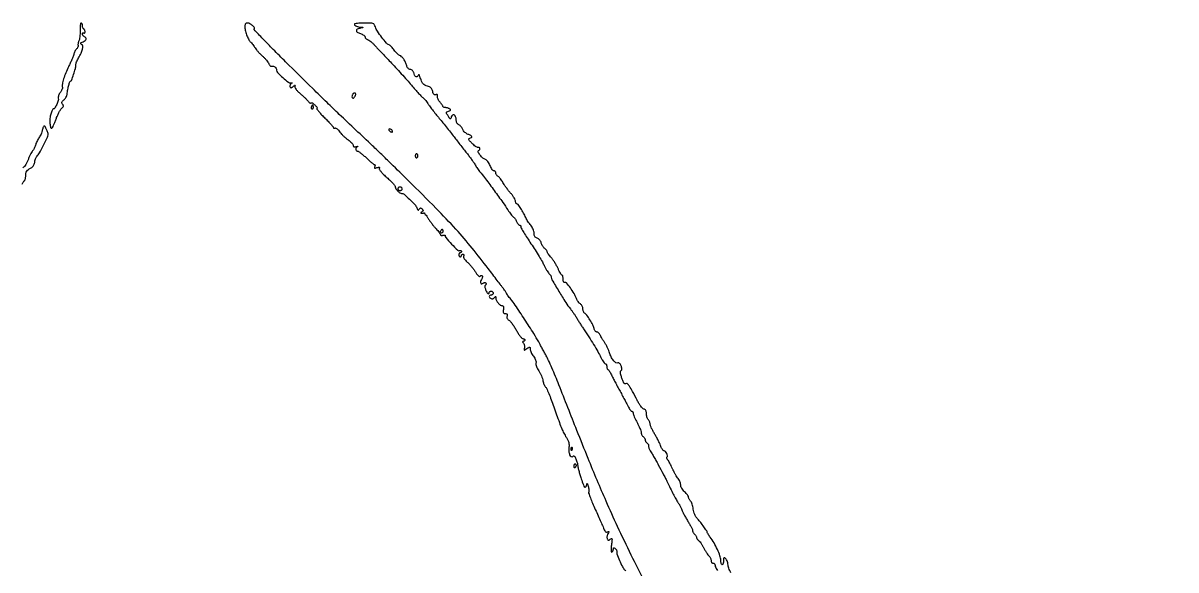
# Model space of a CAD drawing. Extents: x 0 to 2558, y 0 to 3412.
# Drawn here: x 1685 to 2558, y 2998 to 3412 of the extents above; entities that cross this region are included whole.
import ezdxf

# ---------------------------------------------------------------- set-up
doc = ezdxf.new("R2010")
doc.units = 0

msp = doc.modelspace()

# ---------------------------------------------------------------- linework, layer by layer
for points in [[(1286.775, 2242.902503, 0.000001), (1177.44536, 2242.627485, 0.134519)], [(1176.555032, 2242.380365, -0.000002), (1098.265318, 2241.934774, -0.000173)], [(2155.579153, 2989.141185, -0.004368), (2145.55175, 3009.148971, -0.004513), (2135.194569, 3030.764938, -0.006728), (2126.56271, 3049.870806, -0.003205), (2119.701269, 3065.89926, -0.003116), (2112.979723, 3082.166307, -0.002055), (2104.412251, 3103.523864, -0.000532), (2090.78898, 3138, 0.004765), (2088.192728, 3144.410937, 0.004581), (2085.441223, 3150.85625, 0.004538), (2082.912238, 3156.493327, 0.016542), (2081.157914, 3160, -0.000135), (2079.65024, 3162.781664, -0.000109), (2078.034801, 3165.765625, -0.00011), (2076.546673, 3168.517305, -0.000286), (2075.47645, 3170.5, 0.01728), (2071.791089, 3176.805094, 0.003545), (2064.825324, 3187.658434, 0.002933), (2057.697663, 3198.453757, 0.02758), (2054.35866, 3202.895945, -0.008139), (2053.227554, 3204.284919, -0.009305), (2052.192857, 3205.650129, -0.00857), (2051.358268, 3206.837175, -0.051083), (2051, 3207.503116, 0.04065), (2050.669699, 3208.148952, 0.008716), (2049.988533, 3209.208313, 0.009051), (2049.1535, 3210.410811, 0.008518), (2048.258836, 3211.607171, -0.002487), (2046.914653, 3213.360146, -0.000333), (2044.103105, 3217.069882, -0.000385), (2040.776651, 3221.47213, -0.000324), (2037.258836, 3226.141365, 0.010889), (2025.138996, 3241.540116, 0.012196), (2012.797346, 3255.812703, 0.009926), (1997.803999, 3271.6759, 0.004201), (1977.092182, 3292.384745, 0.000356), (1963.589025, 3305.642078, 0.002198), (1956.611219, 3312.423212, 0.002331), (1949.734065, 3318.986469, 0.000431), (1937.005926, 3331, -0.001138), (1924.521841, 3342.816582, -0.002665), (1915.256297, 3351.721286, -0.001867), (1904.335308, 3362.409056, -0.000326), (1883.848763, 3382.634811, -0.002672), (1874.457743, 3392.018154, -0.004502), (1866.69285, 3400.002577, -0.000838), (1859.997122, 3407.036371, -0.475776), (1860.062288, 3407.538496, 0.4234), (1860.268859, 3408.479057, 0.065986), (1858.876784, 3410.077124, 0.054247), (1856.813595, 3411.531478, 0.127083), (1855, 3412, 0.073535), (1854.091683, 3411.865687, 0.138864), (1853.472918, 3411.469447, 0.126613), (1853.118556, 3410.777623, 0.056049), (1853.005577, 3409.75, 0.050228), (1853.327395, 3406.632033, 0.032406), (1854.289786, 3403.127549, 0.032595), (1855.628002, 3399.944342, 0.080741), (1857.102442, 3397.897558, -0.020795), (1857.981085, 3396.942624, -0.010855), (1858.998618, 3395.685668, -0.010777), (1859.988303, 3394.348774, -0.016192), (1860.787509, 3393.137719, 0.032708), (1861.711049, 3391.833995, 0.013294), (1863.126799, 3390.18123, 0.013087), (1864.748147, 3388.479007, 0.016261), (1866.346275, 3386.987105, -0.020991), (1867.886004, 3385.522227, -0.019687), (1869.332259, 3383.902764, -0.0201), (1870.499664, 3382.365189, -0.061547), (1871.110173, 3381.210222, 0.04792), (1871.575259, 3380.269351, 0.081226), (1872.151256, 3379.60857, 0.108752), (1872.776518, 3379.28694, 0.157496), (1873.392043, 3379.3202, -0.15872), (1874.575169, 3379.381297, -0.108009), (1875.781132, 3378.755905, -0.100613), (1876.680913, 3377.635585, -0.119592), (1877, 3376.320595, 0.198618), (1877.775599, 3374.445127, 0.016026), (1881.746586, 3370.712381, 0.015936), (1885.949023, 3367.239973, 0.201458), (1887.891642, 3366.720904, -0.012743), (1888.506606, 3366.789453, -0.211774), (1888.696669, 3366.723957, -0.508599), (1888.682248, 3366.603801, -0.023255), (1888.25, 3366.387571, 0.156867), (1887.442198, 3365.666773, 0.10008), (1887.028896, 3364.466253, 0.132742), (1887.167521, 3363.421184, 0.302495), (1887.8, 3363, 0.104341), (1888.193823, 3363.083088, 0.031138), (1888.74205, 3363.367188, 0.029741), (1889.333391, 3363.771601, 0.02822), (1889.883574, 3364.25, -0.014297), (1890.572077, 3364.883169, -0.276763), (1890.846103, 3364.931607, -0.34683), (1890.973506, 3364.718123, -0.018569), (1890.833574, 3363.886926, 0.18055), (1890.969645, 3363.00647, 0.037033), (1891.852829, 3361.671927, 0.032924), (1893.217726, 3360.129699, 0.020894), (1894.992238, 3358.51359, -0.009167), (1896.809303, 3356.93506, -0.00936), (1898.554447, 3355.30172, -0.009169), (1900.016375, 3353.828118, -0.038036), (1900.81066, 3352.859934, 0.04335), (1901.384107, 3352.175868, 0.060981), (1902.010214, 3351.685228, 0.077963), (1902.591357, 3351.448207, 0.198866), (1903.031948, 3351.519745, -0.296351), (1904.123525, 3351.49503, -0.040984), (1905.973999, 3349.996262, -0.041087), (1907.549096, 3348.221894, -0.30863), (1907.597183, 3347.157246, 0.314986), (1907.626786, 3346.635919, 0.008518), (1909.152715, 3344.764512, 0.014729), (1911.126589, 3342.561299, 0.009188), (1913.560709, 3340.092773, -0.00643), (1916.02835, 3337.617701, -0.009687), (1918.108458, 3335.392287, -0.00502), (1919.79726, 3333.475494, -0.179958), (1920, 3332.930438, 0.167541), (1920.101162, 3332.637008, 0.1464), (1920.367188, 3332.448665, 0.105756), (1920.771649, 3332.402108, 0.061731), (1921.25, 3332.508789, -0.21437), (1921.894495, 3332.457369, -0.043924), (1922.867188, 3331.806442, -0.039036), (1923.951254, 3330.785173, -0.027993), (1925, 3329.491495, 0.028794), (1926.227756, 3327.981946, 0.016531), (1927.867188, 3326.302847, 0.016477), (1929.632029, 3324.719194, 0.026302), (1931.25, 3323.499902, -0.026323), (1932.685554, 3322.417984, -0.032318), (1933.898438, 3321.258053, -0.034024), (1934.761472, 3320.179997, -0.152939), (1935, 3319.418424, 0.101222), (1935.137765, 3318.744887, 0.189962), (1935.522316, 3318.355356, 0.128159), (1936.200062, 3318.24497, 0.037439), (1937.25, 3318.423381, -0.008651), (1938.057338, 3318.608891, -0.056184), (1938.471875, 3318.648937, -0.690019), (1938.501002, 3318.568358, -0.069893), (1938.25, 3318.407436, 0.150441), (1937.355424, 3317.60817, 0.139935), (1937.033094, 3316.419974, 0.173254), (1937.407852, 3315.412949, 0.221371), (1938.294853, 3315, -0.152891), (1939.056326, 3314.761582, -0.011732), (1940.811792, 3313.480768, -0.015235), (1942.860924, 3311.809237, -0.011006), (1945.044853, 3309.828147, 0.007548), (1947.187195, 3307.857609, 0.011571), (1949.107292, 3306.222484, 0.006171), (1950.753441, 3304.918499, 0.223053), (1951.214012, 3304.816151, -0.290383), (1951.430626, 3304.738313, -0.149172), (1951.537543, 3304.45805, -0.07474), (1951.498527, 3303.976921, -0.034086), (1951.31274, 3303.372605, 0.050742), (1951.097685, 3302.580197, 0.325053), (1951.273386, 3302.229933, 0.17939), (1951.793372, 3302.166026, 0.018656), (1953, 3302.5, -0.020782), (1954.120923, 3302.80513, -0.142247), (1954.686174, 3302.772092, -0.31866), (1954.899515, 3302.468687, -0.089234), (1954.788406, 3301.865399, 0.244959), (1954.890401, 3301.021872, 0.024606), (1956.157311, 3299.355296, 0.024811), (1958.048685, 3297.320162, 0.01342), (1960.561564, 3295, -0.012787), (1962.975269, 3292.777066, -0.017476), (1965.024165, 3290.64709, -0.014347), (1966.58673, 3288.800793, -0.157872), (1966.924429, 3287.904988, 0.133228), (1967.386454, 3286.473684, 0.048445), (1968.728534, 3284.79337, 0.048276), (1970.347538, 3283.41984, 0.152945), (1971.687951, 3283, -0.17893), (1973.549166, 3282.311918, -0.012818), (1977.708153, 3278.560968, -0.016547), (1981.606566, 3274.606112, -0.09574), (1983.143182, 3272.123404, 0.017176), (1983.689392, 3270.823052, 0.15331), (1984.100713, 3270.369191, 0.331644), (1984.515128, 3270.415038, 0.066744), (1985.015775, 3271.025525, -0.044052), (1985.537952, 3271.724492, -0.192687), (1985.991203, 3271.949292, -0.180327), (1986.49423, 3271.806217, -0.037885), (1987.2, 3271.2, -0.039525), (1987.80313, 3270.493156, -0.18215), (1987.94269, 3269.983001, -0.188088), (1987.709227, 3269.517822, -0.042536), (1986.991641, 3268.973672, 0.020824), (1986.371577, 3268.544514, 0.170819), (1986.18447, 3268.262241, 0.408796), (1986.291375, 3268.079422, 0.063403), (1986.75, 3268.015313, 0.018337), (1987.262705, 3268.027835, 0.018718), (1987.769587, 3268.077936, 0.018851), (1988.205263, 3268.15436, 0.070467), (1988.465615, 3268.25, -0.354333), (1988.749431, 3268.195914, -0.008873), (1989.638528, 3267.104687, -0.01516), (1990.669493, 3265.707249, -0.009256), (1991.804667, 3264, 0.013084), (1993.134724, 3262.032491, 0.008602), (1994.76256, 3259.836122, 0.008656), (1996.421859, 3257.751702, 0.01647), (1997.839052, 3256.144245, -0.013913), (1999.049595, 3254.78525, -0.018323), (2000.071471, 3253.477298, -0.015946), (2000.834989, 3252.348447, -0.141636), (2001, 3251.777613, 0.217452), (2001.156761, 3251.434208, 0.117229), (2001.577458, 3251.214691, 0.079172), (2002.212884, 3251.157652, 0.046856), (2002.965813, 3251.280809, -0.027816), (2003.705251, 3251.430824, -0.058343), (2004.290774, 3251.447218, -0.111223), (2004.635366, 3251.336798, -0.351211), (2004.715813, 3251.125419, 0.264905), (2005.052141, 3249.516426, 0.009397), (2009.495594, 3244.67701, 0.009051), (2014.124817, 3239.994386, 0.292823), (2015.62291, 3239.685539, -0.071736), (2016.149447, 3239.805043, -0.119993), (2016.59548, 3239.733571, -0.152621), (2016.889687, 3239.485442, -0.142772), (2017, 3239.106989, -0.089132), (2016.924054, 3238.684342, -0.095054), (2016.70625, 3238.325178, -0.099889), (2016.381499, 3238.08489, -0.109914), (2016, 3238, 0.148195), (2015.618646, 3237.884432, 0.098894), (2015.29375, 3237.559375, 0.082425), (2015.074694, 3237.073457, 0.064853), (2015, 3236.5, 0.064853), (2015.074694, 3235.926543, 0.082425), (2015.29375, 3235.440625, 0.098894), (2015.618646, 3235.115568, 0.148195), (2016, 3235, 0.099038), (2016.381638, 3235.076342, 0.097945), (2016.70625, 3235.29375, 0.097945), (2016.923658, 3235.618362, 0.099038), (2017, 3236, -0.109914), (2017.08489, 3236.381499, -0.099889), (2017.325178, 3236.70625, -0.095054), (2017.684342, 3236.924054, -0.089132), (2018.106989, 3237, -0.163494), (2018.479345, 3236.8749, -0.151309), (2018.714817, 3236.546608, -0.10965), (2018.766668, 3236.047178, -0.062941), (2018.621695, 3235.456536, 0.163373), (2018.585927, 3234.615898, 0.066768), (2019.052394, 3233.556302, 0.049617), (2019.973281, 3232.337844, 0.025986), (2021.335993, 3231.009857, -0.026177), (2022.808774, 3229.573506, -0.013261), (2024.515462, 3227.623904, -0.013134), (2026.175113, 3225.512934, -0.019082), (2027.516437, 3223.560064, 0.01549), (2028.827161, 3221.622065, 0.050472), (2029.855239, 3220.465141, 0.112577), (2030.616781, 3220.02989, 0.340359), (2031.140778, 3220.227783, -0.074778), (2031.485129, 3220.634253, -0.108332), (2031.895966, 3220.860215, -0.130627), (2032.306795, 3220.871409, -0.139101), (2032.657772, 3220.675561, -0.176089), (2032.862007, 3220.238105, -0.065117), (2032.833106, 3219.548118, -0.054325), (2032.598577, 3218.73391, -0.042338), (2032.178268, 3217.913844, 0.071773), (2031.447028, 3216.253914, 0.176162), (2031.548235, 3214.943857, 0.327167), (2032.337321, 3214.499812, 0.144215), (2033.5, 3215, -0.050417), (2034.10041, 3215.403728, -0.10798), (2034.634926, 3215.555176, -0.145424), (2035.080525, 3215.451851, -0.125794), (2035.427284, 3215.117657, -0.09364), (2035.587715, 3214.700118, -0.096512), (2035.582259, 3214.25747, -0.099108), (2035.412497, 3213.858532, -0.104712), (2035.104808, 3213.564775, 0.206584), (2034.802105, 3213.131474, 0.064876), (2034.743308, 3212.324983, 0.048763), (2034.909868, 3211.253707, 0.027315), (2035.307734, 3209.995677, 0.036731), (2036.15187, 3208.176025, 0.106684), (2037.061644, 3207.139459, 0.382732), (2037.685824, 3207.197788, 0.188836), (2038, 3208, -0.148195), (2038.115568, 3208.381354, -0.098894), (2038.440625, 3208.70625, -0.082425), (2038.926543, 3208.925306, -0.064853), (2039.5, 3209, -0.099038), (2040.072457, 3208.885486, -0.097945), (2040.559375, 3208.559375, -0.097945), (2040.885486, 3208.072457, -0.099038), (2041, 3207.5, -0.099038), (2040.885486, 3206.927543, -0.097945), (2040.559375, 3206.440625, -0.097945), (2040.072457, 3206.114514, -0.099038), (2039.5, 3206, 0.138995), (2038.443546, 3205.700532, 0.27032), (2038.044256, 3204.952547, 0.199159), (2038.469846, 3204.02666, 0.095377), (2039.600925, 3203.322898, 0.089203), (2040.279157, 3203.193534, 0.07897), (2040.991183, 3203.299018, 0.080028), (2041.627109, 3203.617582, 0.095843), (2042.085612, 3204.104283, -0.016705), (2042.563905, 3204.806594, -0.338014), (2042.796292, 3204.875334, -0.293167), (2042.950941, 3204.665935, -0.014243), (2042.984687, 3203.761431, 0.118327), (2043.420906, 3202.01201, 0.05503), (2044.730269, 3200.055912, 0.055481), (2046.376109, 3198.491232, 0.16376), (2047.83574, 3198, -0.161513), (2048.42802, 3197.803553, -0.157101), (2048.793553, 3197.29004, -0.086902), (2048.915384, 3196.383541, -0.026496), (2048.786692, 3195, 0.023942), (2048.632558, 3193.429889, 0.125974), (2048.803819, 3192.587834, 0.203797), (2049.307504, 3192.148351, 0.079), (2050.240581, 3192, -0.057048), (2051.119274, 3191.899416, -0.192282), (2051.585117, 3191.575302, -0.177077), (2051.721746, 3190.998208, -0.047356), (2051.51933, 3190.060903, 0.072527), (2051.367542, 3189.135234, 0.11023), (2051.530321, 3188.339755, 0.104562), (2052.025614, 3187.660141, 0.060386), (2052.857195, 3187.076427, -0.09455), (2053.829016, 3186.290656, -0.016273), (2055.307055, 3184.424192, -0.01721), (2056.915941, 3182.086656, -0.014626), (2058.454194, 3179.515523, 0.015825), (2059.95562, 3177.019545, 0.022613), (2061.453798, 3174.913935, 0.019696), (2062.794825, 3173.33153, 0.21011), (2063.548941, 3173, -0.067147), (2064.10361, 3172.925174, -0.084003), (2064.573751, 3172.70625, -0.099533), (2064.888159, 3172.381342, -0.143616), (2065, 3172, -0.111474), (2064.913879, 3171.618517, -0.100072), (2064.670282, 3171.29375, -0.094595), (2064.306129, 3171.075889, -0.087854), (2063.877555, 3171, 0.120668), (2063.466094, 3170.899232, 0.300932), (2063.322955, 3170.640807, 0.129333), (2063.4785, 3170.195484, 0.024867), (2063.99558, 3169.505326, -0.075979), (2064.430712, 3168.781152, -0.048971), (2064.712642, 3167.841624, -0.048162), (2064.810226, 3166.843061, -0.064325), (2064.694707, 3165.940561, 0.015309), (2064.402352, 3164.664159, 0.397814), (2064.574902, 3164.390577, 0.20437), (2065.006642, 3164.456856, 0.006131), (2066.576683, 3165.458288, -0.009505), (2068.112492, 3166.423366, -0.188762), (2068.650049, 3166.515025, -0.327904), (2068.938587, 3166.194442, -0.024786), (2069, 3164.956331, 0.080853), (2069.166547, 3163.933126, 0.027709), (2069.722797, 3162.532792, 0.026699), (2070.51885, 3161.029144, 0.027837), (2071.460586, 3159.640561, -0.031473), (2072.431538, 3158.186265, -0.042235), (2073.108192, 3156.75392, -0.048925), (2073.451285, 3155.459729, -0.104666), (2073.402739, 3154.432073, 0.110055), (2073.363857, 3153.368755, 0.041196), (2073.757045, 3151.920042, 0.03592), (2074.494288, 3150.265482, 0.026318), (2075.534254, 3148.544662, -0.027957), (2076.587777, 3146.788444, -0.020573), (2077.561271, 3144.738164, -0.020912), (2078.323033, 3142.716419, -0.042854), (2078.713532, 3141.069872, 0.030689), (2079.020412, 3139.619873, 0.030465), (2079.503035, 3138.214685, 0.031965), (2080.077089, 3137.043263, 0.093872), (2080.657888, 3136.363099, -0.119659), (2081.400488, 3135.39787, -0.005289), (2083.086004, 3131.487878, -0.008681), (2084.970481, 3126.756965, -0.006069), (2086.936758, 3121.363099, 0.001075), (2091.130086, 3109.492888, 0.011405), (2092.959183, 3104.699582, 0.025417), (2094.449068, 3101.519796, 0.018528), (2096.409317, 3098.143652, -0.025053), (2097.588358, 3096.05058, -0.051939), (2098.246717, 3094.296832, -0.059536), (2098.478635, 3092.607177, -0.044617), (2098.343966, 3090.732188, 0.064075), (2098.247376, 3087.797356, 0.077848), (2098.92862, 3085.134494, 0.145467), (2100.069974, 3083.764903, 0.357267), (2101.285827, 3083.885827, -0.157878), (2101.871044, 3084.184739, -0.216835), (2102.433228, 3084.030359, -0.097846), (2103.015323, 3083.31151, -0.021895), (2103.693186, 3081.878376, -0.018281), (2104.193443, 3080.555225, -0.016375), (2104.616123, 3079.149898, -0.016659), (2104.912135, 3077.863078, -0.048233), (2105, 3076.95436, 0.059646), (2105.133995, 3075.835098, 0.006246), (2105.790542, 3073.272317, 0.00767), (2106.660633, 3070.230719, 0.006075), (2107.691206, 3066.969903, 0.00415), (2109.293704, 3062.238452, 0.055493), (2110.083687, 3060.585104, 0.406695), (2110.697841, 3060.43373, 0.167311), (2111.312104, 3061.150733), (2112.241794, 3063.5), (2113.078359, 3060.585681, -0.023885), (2113.357392, 3059.403431, -0.027995), (2113.504479, 3058.260945, -0.028723), (2113.518557, 3057.298801, -0.128392), (2113.354227, 3056.764135, 0.228967), (2113.281701, 3056.065221, 0.004355), (2114.588236, 3052.545985, 0.009643), (2116.256164, 3048.411838, 0.006192), (2118.34247, 3043.678454, -0.001385), (2120.542089, 3038.815226, -0.001715), (2122.561705, 3034.275219, -0.001402), (2124.234051, 3030.451834, -0.012833), (2124.913692, 3028.7691, 0.035118), (2125.475923, 3027.537987, 0.100717), (2126.078133, 3026.822095, 0.147656), (2126.764176, 3026.550082, 0.113153), (2127.567006, 3026.664086, -0.023063), (2128.453558, 3026.958165, -0.41732), (2128.688688, 3026.824621, -0.199006), (2128.638753, 3026.440583, -0.009017), (2127.941199, 3025.277452, 0.055501), (2127.509836, 3024.378409, 0.045396), (2127.250266, 3023.343489, 0.047151), (2127.18888, 3022.334755, 0.083431), (2127.354012, 3021.519842, 0.038121), (2127.780186, 3020.620696, 0.22483), (2128.196316, 3020.330057, 0.190397), (2128.732966, 3020.443835, 0.026885), (2129.657455, 3021.130676, -0.094505), (2130.499762, 3021.595516, -0.449194), (2130.918714, 3021.350864, -0.076274), (2130.971913, 3020.185852, -0.004419), (2130.559653, 3016.631152, 0.009148), (2130.272709, 3013.934314, 0.039009), (2130.256964, 3012.31583, 0.112172), (2130.484793, 3011.556963, 0.425536), (2130.914032, 3011.446869, 0.088183), (2131.329778, 3011.818542, 0.053308), (2131.680997, 3012.380136, 0.05129), (2131.919457, 3013.033645, 0.061927), (2132, 3013.681462, -0.037817), (2132.0593, 3014.464379, -0.318154), (2132.291699, 3014.705371, -0.204367), (2132.695614, 3014.616874, -0.018465), (2133.533305, 3013.972359, -0.051123), (2134.091007, 3013.403978, -0.056024), (2134.502347, 3012.750535, -0.063385), (2134.71561, 3012.114027, -0.134678), (2134.679021, 3011.599915, 0.178285), (2134.702066, 3009.961962, 0.009703), (2136.678245, 3005.103864, 0.014665), (2138.856993, 3000.416116, 0.067895), (2140.540503, 2997.955245, -0.04381), (2141.099146, 2997.217327, -0.034676)], [(2221.058851, 2995.629423, -0.040282), (2219.389758, 2999.246514, -0.075766), (2218.750214, 3002.392274, 0.06127), (2218.46346, 3004.045767, 0.063503), (2217.785967, 3005.559047, 0.073812), (2216.884766, 3006.639628, 0.184117), (2215.939292, 3007, 0.26887), (2215.639567, 3006.826267, 0.067348), (2215.418422, 3006.281576, 0.050522), (2215.29882, 3005.491387, 0.031532), (2215.311736, 3004.554302, -0.039224), (2215.31022, 3003.595806, -0.051805), (2215.150948, 3002.737639, -0.062319), (2214.870409, 3002.094822, -0.186989), (2214.5, 3001.804302, -0.326588), (2214.105808, 3001.941942, -0.066784), (2213.750662, 3002.640826, -0.047162), (2213.481484, 3003.728835, -0.026837), (2213.353316, 3005.07936, 0.072636), (2212.707091, 3008.513999, 0.023482), (2210.792636, 3013.33588, 0.02359), (2208.220123, 3018.374318, 0.031108), (2205.388142, 3022.683278, -0.008503), (2204.473312, 3023.946905, -0.011855), (2203.701517, 3025.109837, -0.008368), (2203.101659, 3026.098237, -0.13296), (2203, 3026.473771, 0.149556), (2202.681092, 3027.516107, 0.007058), (2200.561268, 3030.562472, 0.012441), (2198.149114, 3033.755779, 0.016518), (2195.790741, 3036.528347, -0.041429), (2194.571607, 3038.115276, -0.038713), (2193.599367, 3039.916845, -0.037775), (2192.896608, 3041.891128, -0.035382), (2192.480026, 3043.992305, 0.024929), (2192.159146, 3045.808866, 0.02434), (2191.657153, 3047.599297, 0.02509), (2191.061935, 3049.123954, 0.078459), (2190.461359, 3050.042698, -0.03475), (2189.9021, 3050.754302, -0.031944), (2189.429274, 3051.556216, -0.033465), (2189.101546, 3052.327105, -0.083965), (2189, 3052.927531, 0.13434), (2188.81883, 3053.589659, 0.025191), (2188.11875, 3054.647714, 0.025334), (2187.148535, 3055.83394, 0.020808), (2186, 3057, -0.035591), (2184.782008, 3058.31193, -0.041031), (2183.825166, 3059.725307, -0.045389), (2183.203525, 3061.108471, -0.083107), (2183, 3062.324485, 0.069146), (2182.83767, 3063.492685, 0.032285), (2182.325974, 3064.936043, 0.031218), (2181.58372, 3066.405792, 0.037964), (2180.705445, 3067.673275, -0.027713), (2179.691236, 3069.074729, -0.012949), (2178.528825, 3070.991524, -0.012785), (2177.410209, 3073.070288, -0.017476), (2176.517818, 3075, 0.010921), (2175.69657, 3076.838764, 0.010874), (2174.794686, 3078.642588, 0.010772), (2173.939055, 3080.183354, 0.041304), (2173.310191, 3081.081152, -0.03859), (2172.850425, 3081.730025, -0.054838), (2172.556124, 3082.372177, -0.069201), (2172.45636, 3082.914299, -0.210323), (2172.589124, 3083.255791, 0.234972), (2172.943157, 3084.310584, 0.068924), (2172.464883, 3086.003269, 0.068508), (2171.539915, 3087.512578, 0.224718), (2170.510164, 3088, -0.185352), (2169.91289, 3088.22929, -0.051325), (2169.227223, 3088.987576, -0.044446), (2168.569836, 3090.074989, -0.034049), (2168.045557, 3091.361962, 0.027477), (2167.386865, 3093.041682, 0.00912), (2166.243212, 3095.428111, 0.009049), (2164.877099, 3098.03159, 0.010171), (2163.468004, 3100.483116, -0.011892), (2162.140108, 3102.811886, -0.014655), (2161.018726, 3105.046312, -0.013076), (2160.188835, 3106.957399, -0.096177), (2160, 3107.930024, 0.065739), (2159.896333, 3108.715094, 0.030479), (2159.568717, 3109.692181, 0.029543), (2159.09381, 3110.691784, 0.036257), (2158.531803, 3111.55887, -0.055205), (2157.966579, 3112.507689, -0.030803), (2157.485547, 3113.765106, -0.030354), (2157.151322, 3115.112754, -0.042833), (2157.031803, 3116.34362, 0.043663), (2156.902335, 3117.654392, 0.08745), (2156.53669, 3118.62528, 0.106177), (2155.919613, 3119.292735, 0.089553), (2155.045211, 3119.698428, -0.138432), (2154.067661, 3120.272364, -0.029738), (2152.781068, 3121.783436, -0.027451), (2151.391982, 3123.853656, -0.018453), (2150.028202, 3126.354809, 0.007131), (2146.568883, 3133.055771, 0.029354), (2144.184941, 3136.948375, 0.05604), (2142.452225, 3138.92331, 0.400593), (2141.2963, 3138.8963, -0.300197), (2140.69797, 3138.773689, -0.149369), (2140.06852, 3139.280308, -0.055885), (2139.358543, 3140.627886, -0.013141), (2138.490886, 3143.027441, -0.012065), (2137.709133, 3145.585835, -0.044639), (2137.401856, 3147.244255, -0.08129), (2137.475651, 3148.324019, -0.199267), (2137.93186, 3148.957887, 0.291756), (2138.52119, 3150.179547, 0.074795), (2137.913494, 3152.396035, 0.076734), (2136.692425, 3154.30076, 0.313165), (2135.428333, 3154.610873, -0.253811), (2133.926169, 3154.808357, -0.0641), (2132.069785, 3156.558213, -0.054569), (2130.341898, 3159.207801, -0.051165), (2129.183216, 3162.225524, 0.03205), (2128.593246, 3163.956747, 0.015096), (2127.623621, 3166.112303, 0.014891), (2126.468528, 3168.316595, 0.020299), (2125.290127, 3170.225524, -0.007357), (2124.13656, 3171.990363, -0.007748), (2123.055658, 3173.758435, -0.007468), (2122.170563, 3175.310442, -0.03427), (2121.734146, 3176.25, 0.069312), (2121.364528, 3176.919041, 0.063103), (2120.815739, 3177.485938, 0.066769), (2120.178741, 3177.869721, 0.102584), (2119.550437, 3178, -0.157578), (2118.924918, 3178.202156, -0.070829), (2118.296044, 3178.807813, -0.059849), (2117.758537, 3179.697987, -0.04929), (2117.403866, 3180.75, 0.062103), (2116.412354, 3183.460231, 0.019907), (2114.298681, 3187.198755, 0.018293), (2111.947564, 3190.702915, 0.094068), (2110.252904, 3192.29969, -0.107926), (2109.772395, 3192.778, -0.049734), (2109.368041, 3193.567593, -0.046051), (2109.092811, 3194.518064, -0.047492), (2109, 3195.492986, 0.070453), (2108.856001, 3196.509863, 0.049425), (2108.426314, 3197.585296, 0.049459), (2107.794429, 3198.55456, 0.070924), (2107.047026, 3199.254508, -0.053982), (2106.223337, 3199.975298, -0.028566), (2105.361521, 3201.026013, -0.028066), (2104.593646, 3202.214269, -0.038588), (2104.051609, 3203.364258, 0.041011), (2102.214194, 3207.214112, 0.024521), (2099.448677, 3211.469392, 0.016047), (2096.568857, 3215.19976, 0.322447), (2095.257023, 3215.545135, -0.192439), (2094.719788, 3215.552561, -0.179035), (2094.315237, 3215.928209, -0.089472), (2094.071526, 3216.745973, -0.027801), (2094, 3218.031385, 0.025874), (2093.941095, 3219.168946, 0.040952), (2093.761295, 3220.127969, 0.049518), (2093.501166, 3220.806389, 0.283687), (2093.187388, 3221, -0.249119), (2092.769593, 3221.221935, -0.014148), (2091.960175, 3222.496194, -0.018952), (2091.061899, 3224.141612, -0.01253), (2090.150758, 3226.093428, 0.02174), (2089.08328, 3228.274434, 0.015568), (2087.710914, 3230.617905, 0.015765), (2086.260997, 3232.772033, 0.032285), (2084.967997, 3234.343428, -0.017298), (2083.834807, 3235.63945, -0.021464), (2082.877026, 3236.923288, -0.020383), (2082.176631, 3238.047228, -0.128866), (2082.004627, 3238.693296, 0.118969), (2081.869005, 3239.245815, 0.043116), (2081.434591, 3239.933042, 0.039761), (2080.809192, 3240.632765, 0.037752), (2080.070574, 3241.238014, -0.063498), (2079.28064, 3241.95617, -0.034918), (2078.50309, 3243.008555, -0.034188), (2077.852379, 3244.204882, -0.046011), (2077.443863, 3245.367645, 0.059957), (2076.998054, 3246.531954, 0.05251), (2076.272303, 3247.615016, 0.054004), (2075.362767, 3248.49274, 0.07423), (2074.373289, 3249.048176, -0.06103), (2073.25393, 3249.638386, -0.103184), (2072.52778, 3250.405429, -0.09412), (2072.128394, 3251.451577, -0.04428), (2072, 3252.898524, 0.063915), (2071.824083, 3254.269094, 0.036234), (2071.284609, 3255.855738, 0.034799), (2070.478477, 3257.443692, 0.040067), (2069.492297, 3258.826785, -0.018106), (2068.438398, 3260.175512, -0.012623), (2067.344783, 3261.767733, -0.012753), (2066.372239, 3263.350101, -0.025646), (2065.703068, 3264.653511, 0.020807), (2063.959231, 3268.132565, 0.018832), (2061.877201, 3271.575361, 0.011779), (2059.838677, 3274.522557, 0.239983), (2058.901224, 3275, -0.202613), (2058.556812, 3275.145539, -0.084228), (2058.264735, 3275.569634, -0.06436), (2058.066226, 3276.196875, -0.04452), (2058, 3276.93918, 0.115508), (2057.758394, 3277.971066, 0.021999), (2056.820788, 3279.671199, 0.022412), (2055.522476, 3281.598597, 0.018955), (2053.985663, 3283.516565, -0.01183), (2052.328887, 3285.524936, -0.009991), (2050.670381, 3287.724253, -0.010116), (2049.238212, 3289.791338, -0.02749), (2048.336749, 3291.327385, 0.025362), (2047.57514, 3292.637861, 0.021032), (2046.638573, 3293.951889, 0.021541), (2045.676018, 3295.08461, 0.052217), (2044.851086, 3295.806704, -0.0469), (2044.142906, 3296.413455, -0.044076), (2043.543757, 3297.153532, -0.047168), (2043.132502, 3297.909574, -0.101326), (2043, 3298.556704, 0.092298), (2042.897419, 3299.107673, 0.096103), (2042.603934, 3299.576032, 0.099361), (2042.166127, 3299.889472, 0.106214), (2041.65169, 3300, -0.199304), (2041.028443, 3300.258708, -0.03946), (2040.228559, 3301.198762, -0.03623), (2039.412844, 3302.518232, -0.026752), (2038.70036, 3304.080892, 0.032267), (2037.936529, 3305.708412, 0.038099), (2037.005352, 3307.131308, 0.042139), (2036.036913, 3308.192207, 0.123351), (2035.174905, 3308.664512, -0.12279), (2033.259674, 3309.711144, -0.044925), (2031.170978, 3312.014724, -0.045767), (2029.69406, 3314.395482, -0.388152), (2030.0094, 3315.50581, 0.108904), (2030.785083, 3316.258757, 0.191543), (2030.964202, 3317.12103, 0.252806), (2030.502829, 3317.704678, 0.154889), (2029.607958, 3317.793837, -0.171233), (2028.864655, 3317.891881, -0.030778), (2027.642267, 3318.611156, -0.030075), (2026.253713, 3319.674492, -0.023203), (2024.871028, 3320.988822, -0.009452), (2023.102891, 3322.904247, -0.08229), (2022.487344, 3323.881019, -0.300712), (2022.594669, 3324.451014, -0.153747), (2023.263071, 3324.812146, 0.072589), (2024.629223, 3325.288004, 0.394038), (2024.867863, 3325.962666, 0.175383), (2024.100407, 3326.773431, 0.026175), (2022.009661, 3327.690252, -0.054887), (2020.794029, 3328.308652, -0.041667), (2019.615023, 3329.230389, -0.042658), (2018.643452, 3330.297206, -0.072658), (2018.057529, 3331.348687, 0.047866), (2017.539195, 3332.397567, 0.03456), (2016.776701, 3333.45724, 0.035146), (2015.902287, 3334.371571, 0.06159), (2015.047868, 3334.974382, -0.07583), (2014.170955, 3335.631062, -0.074828), (2013.525021, 3336.522059, -0.068824), (2013.132139, 3337.631059, -0.050804), (2013, 3338.928195, 0.092329), (2012.594474, 3341.105575, 0.179029), (2011.439771, 3342.415303, 0.299262), (2010.166727, 3342.303444, 0.162872), (2009.272763, 3340.935047, -0.026026), (2008.895295, 3339.747755, -0.396317), (2008.541094, 3339.573904, -0.167691), (2008.074547, 3339.914545, -0.006817), (2006.889842, 3341.667926, -0.009875), (2005.73099, 3343.512934, -0.161471), (2005.573159, 3344.215773, -0.257739), (2005.91404, 3344.71002, -0.027058), (2007.250466, 3345.288357, 0.018234), (2008.403967, 3345.763558, 0.189754), (2008.753684, 3346.125295, 0.316782), (2008.667702, 3346.509599, 0.043338), (2007.975928, 3347.036039, 0.042904), (2007.283595, 3347.394828, 0.026597), (2006.419491, 3347.699705, 0.026592), (2005.527533, 3347.911221, 0.042754), (2004.75, 3347.984687, -0.044387), (2004.080119, 3348.050185, -0.063878), (2003.514062, 3348.233862, -0.08329), (2003.131074, 3348.500142, -0.201944), (2003, 3348.811439, 0.134755), (2002.876768, 3349.260381, 0.018151), (2002.342147, 3350.090639, 0.01987), (2001.618059, 3351.046851, 0.015543), (2000.760501, 3352.026698, -0.042559), (1999.927763, 3353.088756, -0.040947), (1999.27465, 3354.289855, -0.043846), (1998.880357, 3355.446427, -0.102543), (1998.847115, 3356.355485, 0.040298), (1998.924692, 3357.242194, 0.192423), (1998.742817, 3357.706303, 0.239077), (1998.324706, 3357.857868, 0.061284), (1997.605223, 3357.678752, -0.1315), (1996.83449, 3357.597597, -0.16744), (1996.207167, 3357.93091, -0.097189), (1995.686516, 3358.767237, -0.027385), (1995.218123, 3360.23804, 0.044878), (1994.651031, 3361.824794, 0.090141), (1993.888649, 3362.909262, 0.08883), (1992.785362, 3363.665792, 0.042607), (1991.160434, 3364.238233, -0.060581), (1989.188088, 3365.013608, -0.103771), (1987.844005, 3366.151194, -0.070839), (1986.760586, 3368.042674, -0.016785), (1985.52756, 3371.471975, 0.019011), (1985.149902, 3372.507818, 0.219494), (1984.841571, 3372.795653, 0.310499), (1984.49799, 3372.695653, 0.03298), (1983.987846, 3371.980334, -0.174019), (1983.135711, 3371.301566, -0.256026), (1982.213694, 3371.462912, -0.130814), (1981.376894, 3372.595966, -0.04984), (1980.836849, 3374.5, 0.089253), (1980.539699, 3375.302047, 0.07344), (1979.96525, 3376.013198, 0.071905), (1979.196421, 3376.540487, 0.079009), (1978.333829, 3376.807227, -0.08576), (1977.401139, 3377.109405, -0.078473), (1976.591198, 3377.713752, -0.072778), (1975.959581, 3378.583991, -0.059226), (1975.548851, 3379.661385, 0.046455), (1974.646915, 3382.221318, 0.043291), (1973.270528, 3384.635762, 0.046226), (1971.683056, 3386.531873, 0.117623), (1970.16054, 3387.4595, -0.093014), (1969.366428, 3387.891816, -0.025002), (1968.295791, 3388.85773, -0.024426), (1967.16813, 3390.097848, -0.023098), (1966.144281, 3391.464661, 0.022183), (1965.121636, 3392.835081, 0.023315), (1963.997547, 3394.085959, 0.023773), (1962.931862, 3395.068001, 0.088849), (1962.144281, 3395.518733, -0.130176), (1960.141597, 3396.89316, -0.014982), (1956.675663, 3401.175044, -0.018612), (1953.453877, 3405.752557, -0.060234), (1951.820775, 3409.08428, 0.057611), (1950.985883, 3410.810332, 0.169538), (1949.965967, 3411.617196, 0.077264), (1948.182051, 3411.940323, 0.006242), (1943.402175, 3412, 0.011324), (1940.564189, 3411.935715, 0.018694), (1938.174389, 3411.737678, 0.013187), (1936.297446, 3411.460849, 0.364459), (1936, 3411.106989, 0.23163), (1936.376138, 3410.338613, 0.066334), (1937.554277, 3409.651704, 0.051537), (1939.274531, 3409.133853, 0.033739), (1941.331787, 3408.881685, -0.013384), (1942.335939, 3408.799888, -0.629625), (1942.388368, 3408.651158, -0.139293), (1942.055349, 3408.465289, -0.004759), (1940.582498, 3408.131685, 0.051062), (1938.134001, 3407.333139, 0.287792), (1937.399681, 3406.243645, 0.278923), (1938.053848, 3405.07797, 0.049192), (1940.448214, 3404.017091, -0.03223), (1941.807984, 3403.46891, -0.042722), (1942.956663, 3402.791179, -0.048987), (1943.761166, 3402.090785, -0.191431), (1944, 3401.489836, 0.127399), (1944.146287, 3400.925023, 0.069298), (1944.580087, 3400.348712, 0.061846), (1945.219633, 3399.848607, 0.058261), (1945.974763, 3399.50801, -0.074086), (1946.948933, 3399.031128, -0.019898), (1948.33154, 3397.995409, -0.019705), (1949.82587, 3396.679153, -0.019225), (1951.224763, 3395.23887, 0.004539), (1953.031377, 3393.266059, 0.001074), (1956.082422, 3390.00852, 0.001105), (1959.60568, 3386.279517, 0.001089), (1963.162206, 3382.548248, -0.00414), (1967.005908, 3378.466113, -0.002645), (1971.408846, 3373.661048, -0.002657), (1975.67464, 3368.905381, -0.004952), (1979.071924, 3365, 0.004253), (1981.947878, 3361.684572, 0.005848), (1984.592736, 3358.757181, 0.003854), (1986.854887, 3356.349013, 0.067996), (1987.688823, 3355.684021, -0.069803), (1988.365397, 3355.14052, -0.015515), (1989.350478, 3354.025555, -0.015827), (1990.416873, 3352.654211, -0.014682), (1991.422549, 3351.184021, 0.016604), (1992.743353, 3349.268985, 0.004504), (1994.959601, 3346.329278, 0.004553), (1997.536443, 3343.037051, 0.004714), (2000.143443, 3339.830542, -0.002485), (2002.977013, 3336.376929, -0.001573), (2006.248386, 3332.323074, -0.001579), (2009.43702, 3328.320387, -0.002914), (2012, 3325.043082, 0.000649), (2014.434216, 3321.9012, 0.000444), (2017.207387, 3318.337934, 0.000447), (2019.886695, 3314.907896, 0.000904), (2022.003872, 3312.21254, -0.007016), (2023.828333, 3309.830464, -0.007007), (2025.586047, 3307.397101, -0.006885), (2027.061322, 3305.230387, -0.027337), (2027.873925, 3303.84142, 0.024162), (2028.583194, 3302.611233, 0.01134), (2029.611338, 3301.08886, 0.011207), (2030.763123, 3299.538939, 0.015458), (2031.870053, 3298.204328, -0.020337), (2035.235887, 3294.064669, -0.002818), (2041.819399, 3285.154715, -0.003257), (2048.325724, 3276.121622, -0.01313), (2052.114797, 3270.480036, 0.012359), (2053.255175, 3268.776445, 0.014026), (2054.432999, 3267.203248, 0.013291), (2055.501625, 3265.927521, 0.072227), (2056.188066, 3265.346134, -0.072879), (2056.791376, 3264.833808, -0.025589), (2057.499066, 3263.940739, -0.024771), (2058.187789, 3262.864829, -0.026538), (2058.749617, 3261.75, 0.02904), (2059.286825, 3260.697157, 0.037831), (2059.902465, 3259.807813, 0.041667), (2060.50553, 3259.178888, 0.18277), (2060.978561, 3259, -0.132323), (2061.368084, 3258.895077, -0.100568), (2061.699952, 3258.60005, -0.087869), (2061.923216, 3258.158725, -0.073397), (2062, 3257.63847, 0.131552), (2062.242726, 3256.731884, 0.00396), (2064.240188, 3253.331526, 0.007603), (2066.703976, 3249.351052, 0.00515), (2069.626172, 3244.88847, -0.005647), (2072.72193, 3240.150566, -0.005606), (2075.71764, 3235.332361, -0.005508), (2078.243246, 3231.061387, -0.021679), (2079.653992, 3228.349356, 0.01304), (2080.681482, 3226.287892, 0.014437), (2081.782609, 3224.352809, 0.013898), (2082.811826, 3222.761156, 0.069178), (2083.52782, 3221.976911, -0.041725), (2084.091115, 3221.423968, -0.039261), (2084.567547, 3220.774342, -0.041767), (2084.895998, 3220.129057, -0.097138), (2085, 3219.59878, 0.133103), (2085.552567, 3217.55985, 0.002995), (2090.762953, 3208.774083, 0.007042), (2095.913584, 3200.473497, 0.027342), (2099.448753, 3195.564571, -0.009459), (2100.805699, 3193.81572, -0.00806), (2102.171588, 3191.921912, -0.008144), (2103.358618, 3190.158336, -0.022701), (2104.113758, 3188.871727, 0.015091), (2104.900486, 3187.483335, 0.003882), (2106.255329, 3185.290689, 0.003949), (2107.840764, 3182.812512, 0.004007), (2109.457574, 3180.371727, -0.005254), (2113.456324, 3174.302259, -0.006378), (2117.071164, 3168.527447, -0.006971), (2120.175417, 3163.260731, -0.011761), (2122.61121, 3158.75, 0.015336), (2123.610764, 3156.930216, 0.022272), (2124.610889, 3155.395312, 0.019007), (2125.510654, 3154.236068, 0.221717), (2126.016846, 3154, -0.18906), (2126.392253, 3153.852789, -0.088864), (2126.711198, 3153.429836, -0.06868), (2126.92751, 3152.801818, -0.048679), (2127, 3152.059017, 0.047555), (2127.075212, 3151.270012, 0.046616), (2127.298201, 3150.5039, 0.050508), (2127.625835, 3149.870457, 0.110182), (2128.015151, 3149.490636, -0.08999), (2128.500423, 3149.053668, -0.018498), (2129.173782, 3148.112935, -0.018906), (2129.883748, 3146.945652, -0.016791), (2130.533895, 3145.681619, 0.008234), (2131.397205, 3143.930101, 0.001789), (2132.947432, 3140.937726, 0.001864), (2134.766914, 3137.487559, 0.001784), (2136.638763, 3134, -0.00102), (2138.539964, 3130.470705, -0.000988), (2140.447515, 3126.895312, -0.000975), (2142.113874, 3123.742263, -0.00364), (2143.143359, 3121.75, 0.019317), (2143.943588, 3120.313657, 0.027004), (2144.774472, 3119.101562, 0.025917), (2145.536199, 3118.209481, 0.205896), (2146.023339, 3118, -0.14938), (2146.395797, 3117.886185, -0.09871), (2146.713106, 3117.565996, -0.082017), (2146.927081, 3117.087399, -0.064279), (2147, 3116.52254, 0.090112), (2147.158122, 3115.652302, 0.011063), (2147.88125, 3113.850216, 0.012799), (2148.851245, 3111.731427, 0.01025), (2150, 3109.5, -0.012776), (2151.148547, 3107.241012, -0.014918), (2152.11875, 3105.038877, -0.013951), (2152.826846, 3103.141868, -0.082525), (2153, 3102.099905, 0.068247), (2153.109907, 3101.298443, 0.044556), (2153.440625, 3100.424114, 0.044221), (2153.925841, 3099.61292, 0.062739), (2154.5, 3099, -0.044245), (2155.073934, 3098.430915, -0.040219), (2155.559375, 3097.752108, -0.042584), (2155.893232, 3097.070227, -0.092812), (2156, 3096.5, 0.094305), (2156.108865, 3095.927942, 0.042315), (2156.450408, 3095.239772, 0.039894), (2156.946627, 3094.552019, 0.043355), (2157.533305, 3093.972359, -0.05123), (2158.090771, 3093.403976, -0.056186), (2158.501427, 3092.750535, -0.063595), (2158.713627, 3092.114052, -0.134836), (2158.67589, 3091.599915, 0.139045), (2158.637608, 3091.01186, 0.035755), (2158.90585, 3090.088725, 0.033589), (2159.376948, 3089.037818, 0.028673), (2160.007405, 3088, -0.017435), (2160.931021, 3086.55384, -0.003413), (2162.483211, 3083.884375, -0.003619), (2164.249406, 3080.746119, -0.003346), (2166.017223, 3077.5, -0.000361), (2169.716952, 3070.584875, -0.003566), (2171.249563, 3067.665401, -0.005346), (2172.518397, 3065.14003, -0.001346), (2174.529555, 3061, 0.004547), (2176.842986, 3056.314288, 0.007837), (2178.864676, 3052.462813, 0.008713), (2180.558184, 3049.48073, 0.035274), (2181.745288, 3047.761903, -0.041154), (2182.185483, 3047.108253, -0.016673), (2182.679086, 3046.153318, -0.016365), (2183.144512, 3045.085398, -0.02001), (2183.505968, 3044.057903, 0.038826), (2184.030111, 3042.729686, 0.007927), (2185.173477, 3040.475051, 0.008306), (2186.591099, 3037.89112, 0.007711), (2188.128357, 3035.29029, -0.008854), (2189.611205, 3032.76837, -0.011795), (2190.862705, 3030.423411, -0.009148), (2191.818266, 3028.436919, -0.107931), (2192, 3027.604831, 0.087442), (2192.107654, 3026.993967, 0.043426), (2192.440625, 3026.278686, 0.041332), (2192.92606, 3025.576824, 0.047626), (2193.5, 3025, -0.046598), (2194.073936, 3024.425541, -0.041014), (2194.559375, 3023.730736, -0.043198), (2194.892595, 3023.025691, -0.089025), (2195, 3022.427245, 0.090313), (2195.103274, 3021.860151, 0.055745), (2195.412166, 3021.254532, 0.05357), (2195.866456, 3020.704168, 0.064007), (2196.403117, 3020.29969, -0.093226), (2197.09548, 3019.711846, -0.016383), (2198.13105, 3018.344466, -0.01726), (2199.251669, 3016.637402, -0.014751), (2200.31511, 3014.766578, 0.010968), (2201.392179, 3012.837957, 0.010946), (2202.553482, 3010.957121, 0.010838), (2203.638319, 3009.36017, 0.041778), (2204.411994, 3008.445149, -0.052047), (2205.019883, 3007.695572, -0.038327), (2205.533523, 3006.757102, -0.039068), (2205.884867, 3005.782715, -0.067093), (2206, 3004.928571, 0.076226), (2206.112985, 3004.19176, 0.089419), (2206.440625, 3003.566518, 0.100747), (2206.927955, 3003.148544, 0.127718), (2207.5, 3003, -0.104917), (2208.072337, 3002.878567, -0.099144), (2208.559375, 3002.533959, -0.096457), (2208.885807, 3002.019092, -0.093455), (2209, 3001.413478, 0.097832), (2209.17067, 3000.54957, 0.018209), (2209.84299, 2999.069975, 0.018889), (2210.771121, 2997.373824, 0.016258)], [(1684.241378, 3289.982478, -0.006078), (1685.500978, 3291.996882, -0.112029), (1686.034825, 3292.521523, 0.141211), (1686.407703, 3292.932646, 0.041584), (1686.720978, 3293.733285, 0.038124), (1686.938339, 3294.735187, 0.032946), (1687.015313, 3295.809017, -0.048815), (1687.249896, 3298.073101, -0.089773), (1687.934737, 3299.788416, -0.089628), (1689.17829, 3301.156629, -0.048529), (1691.11491, 3302.363608, 0.065651), (1692.158486, 3303.064556, 0.067429), (1692.973916, 3304.006434, 0.064497), (1693.536097, 3305.169953, 0.052463), (1693.833664, 3306.523171, -0.033587), (1694.059489, 3307.77291, -0.02772), (1694.461447, 3309.066182, -0.028587), (1694.966056, 3310.214831, -0.064125), (1695.50225, 3311, 0.054736), (1697.38617, 3313.650795, 0.008029), (1700.507143, 3319.467625, 0.005368), (1703.549863, 3325.522594, 0.114223), (1704, 3327.46731, 0.080171), (1703.725558, 3329.167915, 0.028754), (1702.818122, 3331.456496, 0.022155), (1701.724215, 3333.561364, 0.267952), (1700.964485, 3334, 0.264155), (1700.650814, 3333.821854, 0.03258), (1700.278686, 3333.094029, 0.03162), (1699.921382, 3332.097534, 0.020919), (1699.633168, 3330.915842, -0.034459), (1699.257154, 3329.537304, -0.019896), (1698.627163, 3327.936647, -0.019817), (1697.863433, 3326.373113, -0.031203), (1697.074658, 3325.104847, 0.026979), (1696.27754, 3323.84697, 0.017491), (1695.488283, 3322.315686, 0.017593), (1694.820602, 3320.761441, 0.031617), (1694.400845, 3319.439005, -0.026447), (1694.034017, 3318.240515, -0.025329), (1693.538197, 3317.069583, -0.026195), (1692.99485, 3316.083389, -0.07774), (1692.492273, 3315.5, 0.082856), (1691.907918, 3314.807572, 0.01175), (1690.991929, 3313.178125, 0.013114), (1689.995555, 3311.179128, 0.010833), (1689.036742, 3309, -0.014103), (1688.068847, 3306.838679, -0.017625), (1687.04506, 3304.893563, -0.015991), (1686.090041, 3303.341886, -0.115665), (1685.456973, 3302.744043, 0.105544), (1684.911469, 3302.249149, 0.035625)]]:
    msp.add_lwpolyline(points, format="xyb")
for points in [[(1728.184388, 3406.25, -0.017065), (1728.168394, 3403.901977, -0.017986), (1727.991127, 3401.601562, -0.017926), (1727.69674, 3399.636752, -0.073437), (1727.305871, 3398.5, 0.038365), (1726.942453, 3397.643067, 0.036072), (1726.705254, 3396.722935, 0.038169), (1726.616931, 3395.875765, 0.093275), (1726.715485, 3395.258929, -0.125075), (1726.772033, 3394.669143, -0.057304), (1726.566139, 3393.918633, -0.051631), (1726.152769, 3393.134993, -0.049245), (1725.581859, 3392.439001, 0.050637), (1724.931776, 3391.641988, 0.026542), (1724.284223, 3390.536663, 0.026109), (1723.734882, 3389.321807, 0.036163), (1723.381491, 3388.180073, -0.035193), (1722.93723, 3386.734842, -0.007896), (1721.970637, 3384.345233, -0.008152), (1720.763568, 3381.616472, -0.007809), (1719.451343, 3378.888807, 0.019939), (1717.334824, 3374.201582, 0.024657), (1715.760065, 3369.677497, 0.026259), (1714.833394, 3365.775334, 0.093849), (1714.849987, 3363.221716, -0.121708), (1714.818054, 3362.564888, -0.033581), (1714.453156, 3361.589369, -0.031823), (1713.876311, 3360.50451, -0.028555), (1713.14706, 3359.459828, 0.044776), (1712.435198, 3358.36621, 0.042235), (1711.913175, 3357.142152, 0.04513), (1711.641174, 3355.972553, 0.098839), (1711.694919, 3355.058628, -0.143209), (1711.643562, 3353.269992, -0.030609), (1710.494788, 3350.346295, -0.026972), (1709.041853, 3347.619146, -0.262638), (1707.944452, 3347, 0.268852), (1707.640095, 3346.823596, 0.01618), (1707.124866, 3345.852676, 0.020694), (1706.570293, 3344.591011, 0.013496), (1706.031094, 3343.094215, 0.061386), (1705.379054, 3339.812874, 0.039251), (1705.39822, 3335.920584, 0.04465), (1705.935012, 3332.841988, 0.502475), (1706.920655, 3332.450962, 0.140453), (1707.338424, 3332.910205, 0.008066), (1708.164145, 3334.650886, 0.011785), (1709.076465, 3336.789438, 0.008351), (1710.002882, 3339.228752, -0.017158), (1711.0149, 3341.758334, -0.01796), (1712.183955, 3344.173542, -0.017932), (1713.339242, 3346.1793, -0.072175), (1714.250511, 3347.255647, 0.02949), (1715.231343, 3348.232025, 0.126082), (1715.607993, 3348.95928, 0.167912), (1715.533754, 3349.659088, 0.063664), (1715, 3350.5, -0.067074), (1714.473285, 3351.342413, -0.177569), (1714.421995, 3352.040368, -0.126068), (1714.844631, 3352.76346, -0.027249), (1715.926327, 3353.744353, 0.053105), (1716.776992, 3354.59978, 0.037445), (1717.545155, 3355.718654, 0.037906), (1718.124368, 3356.914626, 0.062725), (1718.401452, 3358, -0.012469), (1718.970584, 3361.775949, -0.018974), (1719.669991, 3365.017901, -0.013156), (1720.400236, 3367.588989, -0.327994), (1720.959383, 3368, 0.315546), (1721.750949, 3368.554791, 0.00737), (1723.321187, 3373.088355, 0.014705), (1724.646433, 3377.541048, 0.06506), (1725, 3380.246801, -0.068825), (1725.138486, 3381.248114, -0.023165), (1725.605016, 3382.650336, -0.022543), (1726.27129, 3384.172516, -0.023982), (1727.059629, 3385.596481, 0.027664), (1729.01532, 3389.191192, 0.054966), (1730.07434, 3392.25175, 0.081595), (1730.212816, 3394.538784, 0.244249), (1729.378583, 3395.80801, -0.072996), (1728.766264, 3396.279262, -0.326926), (1728.707989, 3396.701417, -0.146104), (1729.159256, 3397.153114, -0.01705), (1730.451015, 3397.795727, 0.052681), (1732.158217, 3398.802419, 0.168119), (1732.894273, 3399.879197, 0.260054), (1732.651181, 3400.862565, 0.113789), (1731.5, 3401.638374, -0.077126), (1730.92658, 3401.966962, -0.064983), (1730.440625, 3402.471427, -0.066775), (1730.111999, 3403.067894, -0.092821), (1730, 3403.666006, -0.07215), (1730.073955, 3404.17585, -0.147958), (1730.29375, 3404.509953, -0.18888), (1730.61987, 3404.618666, -0.126158), (1731, 3404.5, 0.131946), (1731.379909, 3404.386134, 0.190139), (1731.70625, 3404.504138, 0.14379), (1731.926373, 3404.853366, 0.069308), (1732, 3405.381966, 0.059645), (1731.925822, 3406.00158, 0.050746), (1731.70625, 3406.622888, 0.053126), (1731.382904, 3407.153536, 0.091204), (1731, 3407.5, -0.111412), (1730.616444, 3407.876024, -0.050262), (1730.29375, 3408.50665, -0.046318), (1730.074077, 3409.270704, -0.046881), (1730, 3410.059017, 0.048844), (1729.927264, 3410.801811, 0.068844), (1729.710258, 3411.429836, 0.089027), (1729.390264, 3411.852739, 0.188553), (1729.013644, 3412, 0.343223), (1728.630464, 3411.701844, 0.026273), (1728.358904, 3410.332433, 0.026989), (1728.193303, 3408.482247, 0.015656)], [(1934.345077, 3357.456872, 0.083724), (1934.075606, 3356.12308, 0.229589), (1934.456338, 3355.268368, 0.324499), (1935.215559, 3355.212984, 0.113519), (1936.03906, 3356.02896, 0.031906), (1936.747819, 3357.325947, 0.11552), (1936.939205, 3358.240387, 0.236265), (1936.652222, 3358.781381, 0.156009), (1935.968615, 3359, 0.126954), (1935.530326, 3358.886892, 0.063811), (1935.066255, 3358.546706, 0.05711), (1934.648212, 3358.047042, 0.054099)], [(1903.582949, 3349.134215, 0.052326), (1903.327923, 3348.604943, 0.061761), (1903.20609, 3348.06291, 0.07231), (1903.228156, 3347.59012, 0.149701), (1903.399864, 3347.266802, 0.208213), (1904.031223, 3347.018401, 0.228122), (1904.610436, 3347.323111, 0.143258), (1904.913564, 3348.144952, 0.097944), (1904.787251, 3349.138246, 0.033951), (1904.536207, 3349.749629, 0.286646), (1904.294341, 3349.899578, 0.233206), (1904.012891, 3349.759582, 0.024362)], [(1962, 3331.190322, 0.13514), (1962.115141, 3330.772094, 0.062067), (1962.465171, 3330.322276, 0.054888), (1962.977839, 3329.911187, 0.049992), (1963.58356, 3329.606309, 0.045328), (1964.219753, 3329.426249, 0.161356), (1964.633872, 3329.482386, 0.257062), (1964.818151, 3329.74444, 0.108271), (1964.77106, 3330.18682, 0.120025), (1964.180521, 3331.127369, 0.106345), (1963.198675, 3331.742032, 0.180578), (1962.373328, 3331.733894, 0.310331)], [(1982, 3311.5, 0.064853), (1982.074694, 3310.926543, 0.082425), (1982.29375, 3310.440625, 0.098894), (1982.618646, 3310.115568, 0.148195), (1983, 3310, 0.148195), (1983.381354, 3310.115568, 0.098894), (1983.70625, 3310.440625, 0.082425), (1983.925306, 3310.926543, 0.064853), (1984, 3311.5, 0.064853), (1983.925306, 3312.073457, 0.082425), (1983.70625, 3312.559375, 0.098894), (1983.381354, 3312.884432, 0.148195), (1983, 3313, 0.148195), (1982.618646, 3312.884432, 0.098894), (1982.29375, 3312.559375, 0.082425), (1982.074694, 3312.073457, 0.064853)], [(1972, 3286.5, -0.099038), (1971.885486, 3285.927543, -0.097945), (1971.559375, 3285.440625, -0.097945), (1971.072457, 3285.114514, -0.099038), (1970.5, 3285, -0.099038), (1969.927543, 3285.114514, -0.097945), (1969.440625, 3285.440625, -0.097945), (1969.114514, 3285.927543, -0.099038), (1969, 3286.5, -0.099038), (1969.114514, 3287.072457, -0.097945), (1969.440625, 3287.559375, -0.097945), (1969.927543, 3287.885486, -0.099038), (1970.5, 3288, -0.099038), (1971.072457, 3287.885486, -0.097945), (1971.559375, 3287.559375, -0.097945), (1971.885486, 3287.072457, -0.099038)], [(2002.604167, 3253.270833, -0.198339), (2001.941134, 3252.995338, -0.274516), (2001.399603, 3253.315272, -0.160291), (2001.239822, 3254.176395, -0.105175), (2001.582949, 3255.134215, -0.024362), (2002.012891, 3255.759582, -0.233206), (2002.294341, 3255.899578, -0.286646), (2002.536207, 3255.749629, -0.033951), (2002.787251, 3255.138246, -0.052621), (2002.903448, 3254.610215, -0.052345), (2002.907167, 3254.068604, -0.057227), (2002.805016, 3253.594136, -0.115259)], [(2100.683114, 3088.8125, -0.054073), (2100.461564, 3088.395823, -0.470617), (2100.279315, 3088.37858, -0.168741), (2100.137993, 3088.670344, -0.018894), (2100.078947, 3089.416667, -0.028489), (2100.089945, 3090.112848, -0.077125), (2100.200665, 3090.592839, -0.208169), (2100.385309, 3090.77538, -0.296942), (2100.604167, 3090.729167, -0.126455), (2100.797407, 3090.402231, -0.060344), (2100.876576, 3089.916927, -0.05415), (2100.839148, 3089.359369, -0.051402)], [(2102, 3076.440983, 0.066118), (2102.073267, 3075.889346, 0.138808), (2102.29375, 3075.521475, 0.191142), (2102.620352, 3075.392057, 0.139169), (2103, 3075.5, 0.06081), (2103.382515, 3075.806203, 0.051032), (2103.70625, 3076.2129, 0.053229), (2103.926698, 3076.653442, 0.089642), (2104, 3077.059017, 0.105429), (2103.923444, 3077.418051, 0.099231), (2103.70625, 3077.723586, 0.096318), (2103.381732, 3077.928382, 0.092995), (2103, 3078, 0.153634), (2102.618621, 3077.879982, 0.097988), (2102.29375, 3077.542039, 0.080552), (2102.074545, 3077.037096, 0.062283)]]:
    msp.add_lwpolyline(points, format="xyb", close=True)

doc.saveas('drawing.dxf')
